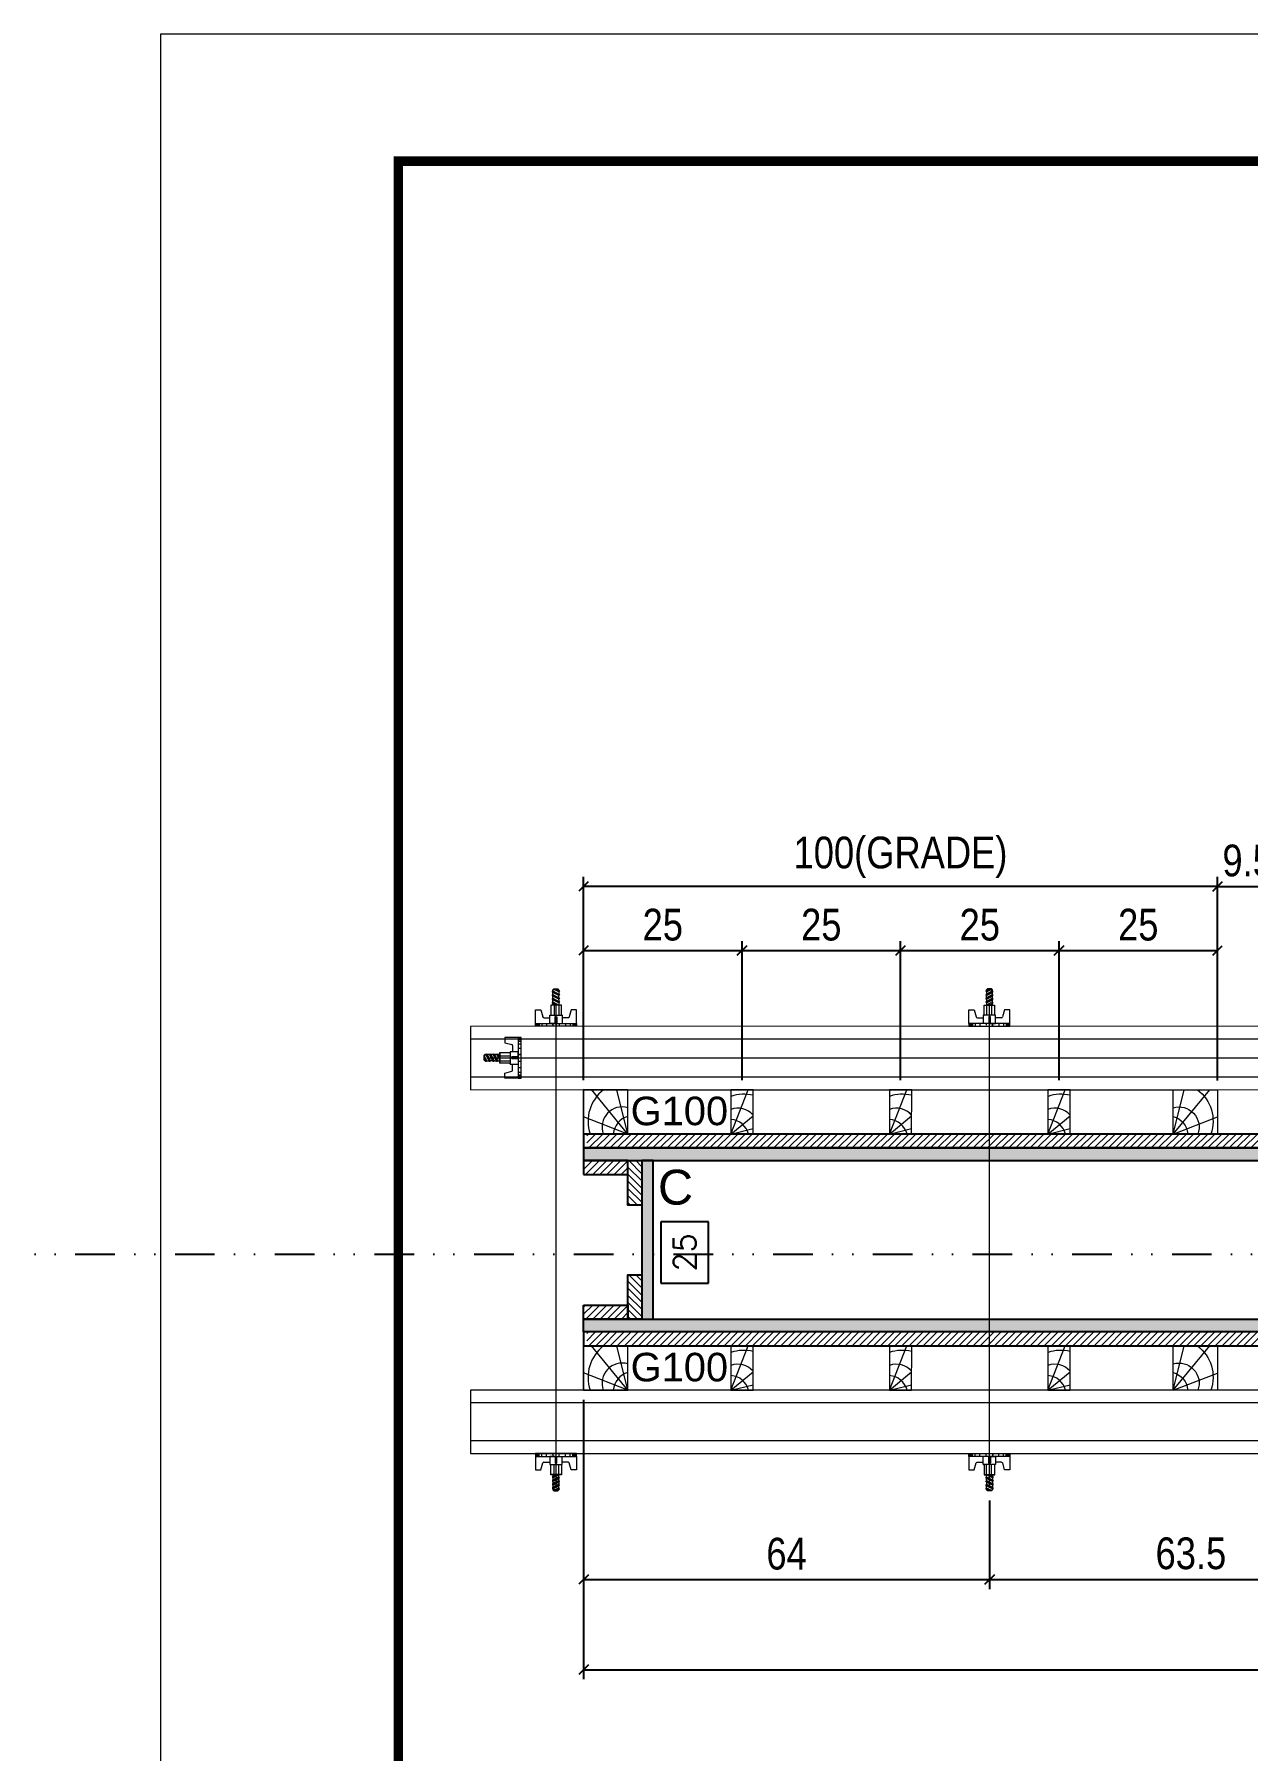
# Model space of a CAD drawing. Header units: millimetres. Extents: x 13777 to 27878, y -21631 to 6985.
# Drawn here: x 19142 to 19525, y 1849 to 2390 of the extents above; entities that cross this region are included whole.
import ezdxf
from ezdxf.enums import TextEntityAlignment as Align

# ---------------------------------------------------------------- set-up
doc = ezdxf.new("R2010")
doc.units = ezdxf.units.MM
doc.linetypes.add('DASHED', pattern=[0.75, 0.5, -0.25])
doc.linetypes.add('DIVIDE2', pattern=[0.625, 0.25, -0.125, 0, -0.125, 0, -0.125])
for name, color, linetype in [('CHAPA', 1, 'Continuous'), ('COTA', 241, 'Continuous'), ('Nível', 160, 'Continuous'), ('SARRAFO', 251, 'Continuous'), ('TEXTO_GERAL', 7, 'Continuous')]:
    doc.layers.add(name, color=color, linetype=linetype)
for name, color, linetype, lineweight in [('Folhas', 255, 'Continuous', 9), ('Hachura', 251, 'Continuous', 9), ('Madeira', 126, 'Continuous', 18), ('Perfil Metálico', 224, 'Continuous', 18), ('SARRAFO DE PRESSAO', 251, 'DASHED', 9)]:
    doc.layers.add(name, color=color, linetype=linetype, lineweight=lineweight)
doc.styles.add('ARIAL', font='arial.ttf')
doc.styles.add('COTA TECNICA 2X', font='techl___.ttf', dxfattribs={"height": 10})
doc.styles.add('ROMANS', font='romans.shx')
doc.styles.add('SANSSERIF', font='sas_____.pfb')
doc.dimstyles.new('SECAO PILAR', dxfattribs={"dimtxt": 10, "dimasz": 3, "dimexe": 3, "dimexo": 3, "dimgap": 3, "dimtad": 1, "dimdec": 1, "dimlfac": 0.5, "dimzin": 12, "dimdsep": 46, "dimtxsty": 'COTA TECNICA 2X', "dimblk1": 'OBLIQUE', "dimblk2": 'OBLIQUE', "dimsah": 1, "dimcen": 0.9, "dimclrd": 256, "dimclre": 256, "dimclrt": 256, "dimadec": 1, "dimazin": 3, "dimtfac": 1, "dimtdec": 1, "dimtmove": 0, "dimatfit": 3, "dimfxl": 1, "dimtolj": 1, "dimtzin": 12, "dimarcsym": 0})
doc.dimstyles.new('SECÇÃO 2', dxfattribs={"dimtxt": 7, "dimasz": 6, "dimexe": 0.18, "dimexo": 2, "dimgap": -4, "dimtad": 3, "dimdec": 1, "dimlfac": 0.5, "dimzin": 12, "dimdsep": 46, "dimtxsty": 'ROMANS', "dimblk": 'ARCHTICK', "dimcen": 0.09, "dimse1": 1, "dimse2": 1, "dimsd1": 1, "dimsd2": 1, "dimclrd": 180, "dimclre": 5, "dimclrt": 1, "dimadec": 0, "dimazin": 3, "dimtfac": 1, "dimtdec": 1, "dimtofl": 0, "dimtmove": 0, "dimatfit": 3, "dimldrblk": 'ARCHTICK', "dimfxl": 1, "dimtolj": 1, "dimtzin": 0, "dimarcsym": 0})

# ---------------------------------------------------------------- blocks, each defined once
blk = doc.blocks.new('9999999999')
at = {"layer": 'Folhas'}
blk.add_lwpolyline([(98138.98, 34190.21), (99623.98, 34190.21), (99623.98, 35240.21), (98138.98, 35240.21)], close=True, dxfattribs=at)
at = {"layer": 'Folhas', "color": 30, "const_width": 3}
blk.add_lwpolyline([(98213.98, 34230.21), (99583.98, 34230.21), (99583.98, 35200.21), (98213.98, 35200.21)], close=True, dxfattribs=at)
blk = doc.blocks.new('*D512')
at = {"layer": 'COTA', "color": 180, "lineweight": -2, "transparency": 16777216}
for p, q in [((19354.8, 2015.92), (19339.8, 2015.92)), ((19339.8, 2015.92), (19339.8, 1996.58)), ((19354.8, 1996.58), (19354.8, 2015.92)), ((19339.8, 1996.58), (19354.8, 1996.58))]:
    blk.add_line(p, q, dxfattribs=at)
at = {"layer": 'Defpoints', "color": 0, "transparency": 16777216}
for p in [(19354.71, 2035.17), (19354.71, 1985.17), (19358.8, 1985.17)]:
    blk.add_point(p, dxfattribs=at)
at = {"layer": 'COTA', "color": 1, "transparency": 16777216, "insert": (19347.3, 2006.25), "char_height": 7, "attachment_point": 5, "rotation": 90, "style": 'ROMANS'}
blk.add_mtext('\\A1;25', dxfattribs=at)
blk = doc.blocks.new('_ArchTick')
at = {"color": 0, "linetype": 'ByBlock', "const_width": 0.15}
blk.add_lwpolyline([(-0.5, -0.5), (0.5, 0.5)], dxfattribs=at)
blk = doc.blocks.new('*D513')
at = {"layer": 'COTA', "color": 180, "lineweight": -2, "transparency": 16777216}
for p, q in [((19706.94, 2004.17), (19670.94, 2004.17)), ((19670.94, 2004.17), (19670.94, 1989.17)), ((19706.94, 1989.17), (19706.94, 2004.17)), ((19670.94, 1989.17), (19706.94, 1989.17))]:
    blk.add_line(p, q, dxfattribs=at)
at = {"layer": 'Defpoints', "color": 0, "transparency": 16777216}
for p in [(19337.39, 1985.17), (19928.39, 1985.17), (19928.39, 1985.17)]:
    blk.add_point(p, dxfattribs=at)
at = {"layer": 'COTA', "color": 1, "transparency": 16777216, "insert": (19688.94, 1996.67), "char_height": 7, "attachment_point": 5, "style": 'ROMANS'}
blk.add_mtext('\\A1;295.5', dxfattribs=at)
blk = doc.blocks.new('_Oblique')
at = {"color": 0, "linetype": 'ByBlock', "lineweight": -2}
blk.add_line((-0.5, -0.5), (0.5, 0.5), dxfattribs=at)
blk = doc.blocks.new('*D514')
at = {"layer": 'COTA', "lineweight": -2, "transparency": 16777216}
for p, q in [((19315.39, 1959.78), (19315.39, 1871.61)), ((19950.39, 1959.82), (19950.39, 1871.61)), ((19315.39, 1874.61), (19950.39, 1874.61))]:
    blk.add_line(p, q, dxfattribs=at)
at = {"layer": 'Defpoints', "color": 0, "transparency": 16777216}
for p in [(19315.39, 1962.78), (19950.39, 1962.82), (19950.39, 1874.61)]:
    blk.add_point(p, dxfattribs=at)
at = {"layer": 'COTA', "lineweight": -2, "transparency": 16777216, "xscale": 3, "yscale": 3, "zscale": 3, "rotation": 180}
blk.add_blockref('_Oblique', (19315.39, 1874.61), dxfattribs=at)
at = {"layer": 'COTA', "lineweight": -2, "transparency": 16777216, "xscale": 3, "yscale": 3, "zscale": 3}
blk.add_blockref('_Oblique', (19950.39, 1874.61), dxfattribs=at)
at = {"layer": 'COTA', "transparency": 16777216, "insert": (19632.89, 1882.83), "char_height": 10, "attachment_point": 5, "style": 'COTA TECNICA 2X'}
blk.add_mtext('\\A1;317.5 - PAINEL', dxfattribs=at)
blk = doc.blocks.new('*D515')
at = {"layer": 'COTA', "lineweight": -2, "transparency": 16777216}
for p, q in [((19315.39, 1959.77), (19315.39, 1900.04)), ((19443.46, 1928), (19443.46, 1900.04)), ((19315.39, 1903.04), (19443.46, 1903.04))]:
    blk.add_line(p, q, dxfattribs=at)
at = {"layer": 'Defpoints', "color": 0, "transparency": 16777216}
for p in [(19315.39, 1962.77), (19443.46, 1931), (19443.46, 1903.04)]:
    blk.add_point(p, dxfattribs=at)
at = {"layer": 'COTA', "lineweight": -2, "transparency": 16777216, "xscale": 3, "yscale": 3, "zscale": 3, "rotation": 180}
blk.add_blockref('_Oblique', (19315.39, 1903.04), dxfattribs=at)
at = {"layer": 'COTA', "lineweight": -2, "transparency": 16777216, "xscale": 3, "yscale": 3, "zscale": 3}
blk.add_blockref('_Oblique', (19443.46, 1903.04), dxfattribs=at)
at = {"layer": 'COTA', "transparency": 16777216, "insert": (19379.42, 1911.14), "char_height": 10, "attachment_point": 5, "style": 'COTA TECNICA 2X'}
blk.add_mtext('\\A1;64', dxfattribs=at)
blk = doc.blocks.new('C')
at = {"layer": 'Hachura', "color": 0}
for p, q in [((0, 3.22), (0, -3.22)), ((0.45, 3.22), (0, 3.22)), ((0.46, 3.16), (0, 3.16)), ((0.46, 3.05), (0, 3.05)), ((0.46, 2.88), (0, 2.88)), ((0, 2.75), (0, -1.16)), ((0.45, -3.23), (0.45, 3.22)), ((0.45, 3.22), (2.58, 3.22)), ((2.58, 3.22), (2.58, 2.39)), ((0.46, 2.65), (0, 2.65)), ((0.46, 2.23), (0, 2.23)), ((0.46, 1.51), (0, 1.51)), ((0.39, 0.49), (0.17, 0.49)), ((1.74, 0.97), (0.45, 0.97)), ((1.45, 0.1), (0.45, 0.1)), ((1.35, 1.94), (1.35, 0.96)), ((2.58, 2.39), (1.47, 2.09)), ((1.74, -0.97), (1.74, 0.97)), ((1.74, 0.97), (1.74, 0.84)), ((1.74, 0.97), (1.74, 0.84)), ((1.74, 0.84), (3.35, 0.84)), ((3.35, 0.45), (1.74, 0.45)), ((3.32, 0.84), (3.32, -0.84)), ((3.35, 0.84), (3.35, -0.84)), ((3.68, 0.45), (3.35, 0.45)), ((3.84, -0.52), (3.35, 0.45)), ((3.35, 0.06), (3.67, -0.57)), ((3.68, 0.45), (4.16, -0.52)), ((3.72, 0.5), (4.25, -0.57)), ((4.37, -0.55), (3.83, 0.53)), ((4.15, 0.45), (3.93, 0.45)), ((4.42, -0.52), (3.93, 0.45)), ((4.15, 0.45), (4.26, 0.45)), ((4.26, 0.45), (4.74, -0.52)), ((4.3, 0.5), (4.83, -0.57)), ((4.95, -0.55), (4.41, 0.53)), ((4.51, 0.45), (4.84, 0.45)), ((5, -0.52), (4.51, 0.45)), ((4.84, 0.45), (5.32, -0.52)), ((4.88, 0.5), (5.41, -0.57)), ((5.53, -0.55), (4.99, 0.53)), ((5.58, -0.52), (5.09, 0.45)), ((5.42, 0.45), (5.09, 0.45)), ((5.58, -0.52), (5.09, 0.45)), ((5.42, 0.45), (5.74, -0.19)), ((5.46, 0.5), (5.74, -0.07)), ((5.74, 0.19), (5.57, 0.53)), ((5.74, 0.32), (5.68, 0.45)), ((5.68, 0.45), (5.74, 0.45)), ((5.74, 0.45), (5.9, 0.29)), ((5.74, 0.45), (5.74, -0.52)), ((5.9, -0.36), (5.9, 0.29)), ((0.45, 0), (0, 0)), ((0.46, -1.52), (0, -1.52)), ((0.46, -2.23), (0, -2.23)), ((0.46, -2.65), (0, -2.65)), ((0.08, -0.48), (0.29, -0.48)), ((0.29, -0.48), (0.4, -0.48)), ((0.45, 0), (0.45, -0.97)), ((0.45, -0.16), (1.45, -0.16)), ((0.45, -0.65), (0.45, -0.32)), ((0.45, -3.23), (0.45, -0.65)), ((0.45, -0.97), (1.74, -0.97)), ((1.35, -1.94), (1.35, -0.97)), ((2.58, -2.39), (1.47, -2.1)), ((3.35, -0.32), (1.74, -0.32)), ((3.35, -0.84), (1.74, -0.84)), ((2.58, -3.23), (2.58, -2.39)), ((3.35, -0.07), (3.58, -0.52)), ((3.35, -0.52), (3.58, -0.52)), ((3.84, -0.52), (4.16, -0.52)), ((4.42, -0.52), (4.74, -0.52)), ((4.63, -0.52), (4.74, -0.52)), ((5, -0.52), (5.32, -0.52)), ((5.58, -0.52), (5.74, -0.52)), ((5.74, -0.52), (5.9, -0.36)), ((5.74, -0.52), (5.74, -0.52)), ((0.46, -2.88), (0, -2.88)), ((0.46, -3.05), (0, -3.05)), ((0.46, -3.16), (0, -3.16)), ((0, -3.22), (2.57, -3.22))]:
    blk.add_line(p, q, dxfattribs=at)
for centre, radius, start, end in [((1.52, 1.94), 0.161, 104.7436, 180), ((1.44, -0.03), 0.129, 272.695, 87.305), ((3.81, 0.39), 0.143, 25.5688, 154.4312), ((4.39, 0.39), 0.143, 25.5688, 154.4312), ((4.97, 0.39), 0.143, 25.5688, 154.4312), ((5.55, 0.39), 0.143, 25.5688, 154.4312), ((0.17, -0.37), 0.174, 221.744, 317.8592), ((1.52, -1.94), 0.161, 180, 255.2564), ((3.71, -0.4), 0.174, 222.1408, 318.256), ((4.29, -0.4), 0.174, 222.1408, 318.256), ((4.87, -0.4), 0.174, 222.1408, 318.256), ((5.45, -0.4), 0.174, 222.1408, 318.256), ((5.61, -0.4), 0.174, 317.8592, 318.256)]:
    blk.add_arc(centre, radius, start, end, dxfattribs=at)
blk = doc.blocks.new('*D547')
at = {"layer": 'COTA', "lineweight": -2, "transparency": 16777216}
for p, q in [((19443.46, 1928), (19443.46, 1900.04)), ((19570.46, 1928), (19570.46, 1900.04)), ((19443.46, 1903.04), (19570.46, 1903.04))]:
    blk.add_line(p, q, dxfattribs=at)
at = {"layer": 'Defpoints', "color": 0, "transparency": 16777216}
for p in [(19443.46, 1931), (19570.46, 1931), (19570.46, 1903.04)]:
    blk.add_point(p, dxfattribs=at)
at = {"layer": 'COTA', "lineweight": -2, "transparency": 16777216, "xscale": 3, "yscale": 3, "zscale": 3, "rotation": 180}
blk.add_blockref('_Oblique', (19443.46, 1903.04), dxfattribs=at)
at = {"layer": 'COTA', "lineweight": -2, "transparency": 16777216, "xscale": 3, "yscale": 3, "zscale": 3}
blk.add_blockref('_Oblique', (19570.46, 1903.04), dxfattribs=at)
at = {"layer": 'COTA', "transparency": 16777216, "insert": (19506.96, 1911.26), "char_height": 10, "attachment_point": 5, "style": 'COTA TECNICA 2X'}
blk.add_mtext('\\A1;63.5', dxfattribs=at)
blk = doc.blocks.new('PONTALETE')
at = {"layer": 'Madeira'}
for q in [(2.71, 7), (7, 5.76), (7, 1.74)]:
    blk.add_line((0, 0), q, dxfattribs=at)
blk.add_lwpolyline([(0, 0), (7, 0), (7, 7), (0, 7)], close=True, dxfattribs=at)
for centre, radius, start, end in [((2.04, 0.06), 6.23, 37.2818, 109.0913), ((1.09, 0.9), 3.19, 343.603, 109.9847), ((-0.21, -0.78), 3.09, 14.6322, 86.0383)]:
    blk.add_arc(centre, radius, start, end, dxfattribs=at)
blk = doc.blocks.new('MEIO PONTALETE')
at = {"layer": 'Madeira'}
for q in [(2.71, 7), (3.5, 2.88), (3.5, 0.87)]:
    blk.add_line((0, 0), q, dxfattribs=at)
blk.add_lwpolyline([(0, 0), (3.5, 0), (3.5, 7), (0, 7)], close=True, dxfattribs=at)
for centre, radius, start, end in [((2.04, 0.06), 6.23, 76.4499, 109.0913), ((1.09, 0.9), 3.19, 40.9063, 109.9847), ((-0.21, -0.78), 3.09, 14.6322, 86.0383)]:
    blk.add_arc(centre, radius, start, end, dxfattribs=at)
blk = doc.blocks.new('*D517')
at = {"layer": 'COTA', "lineweight": -2, "transparency": 16777216}
for p, q in [((19315.37, 2060.52), (19315.37, 2104.45)), ((19315.37, 2101.45), (19365.37, 2101.45)), ((19365.37, 2060.51), (19365.37, 2104.45))]:
    blk.add_line(p, q, dxfattribs=at)
at = {"layer": 'Defpoints', "color": 0, "transparency": 16777216}
for p in [(19365.37, 2101.45), (19315.37, 2057.52), (19365.37, 2057.51)]:
    blk.add_point(p, dxfattribs=at)
at = {"layer": 'COTA', "lineweight": -2, "transparency": 16777216, "xscale": 3, "yscale": 3, "zscale": 3, "rotation": 180}
blk.add_blockref('_Oblique', (19315.37, 2101.45), dxfattribs=at)
at = {"layer": 'COTA', "lineweight": -2, "transparency": 16777216, "xscale": 3, "yscale": 3, "zscale": 3}
blk.add_blockref('_Oblique', (19365.37, 2101.45), dxfattribs=at)
at = {"layer": 'COTA', "transparency": 16777216, "insert": (19340.37, 2109.55), "char_height": 10, "attachment_point": 5, "style": 'COTA TECNICA 2X'}
blk.add_mtext('\\A1;25', dxfattribs=at)
blk = doc.blocks.new('*D518')
at = {"layer": 'COTA', "lineweight": -2, "transparency": 16777216}
for p, q in [((19315.37, 2060.52), (19315.37, 2124.64)), ((19515.36, 2060.49), (19515.36, 2124.64)), ((19515.36, 2121.64), (19315.37, 2121.64))]:
    blk.add_line(p, q, dxfattribs=at)
at = {"layer": 'Defpoints', "color": 0, "transparency": 16777216}
for p in [(19315.37, 2121.64), (19315.37, 2057.52), (19515.36, 2057.49)]:
    blk.add_point(p, dxfattribs=at)
at = {"layer": 'COTA', "lineweight": -2, "transparency": 16777216, "xscale": 3, "yscale": 3, "zscale": 3, "rotation": 180}
blk.add_blockref('_Oblique', (19315.37, 2121.64), dxfattribs=at)
at = {"layer": 'COTA', "lineweight": -2, "transparency": 16777216, "xscale": 3, "yscale": 3, "zscale": 3}
blk.add_blockref('_Oblique', (19515.36, 2121.64), dxfattribs=at)
at = {"layer": 'COTA', "transparency": 16777216, "insert": (19415.36, 2130.86), "char_height": 10, "attachment_point": 5, "style": 'COTA TECNICA 2X'}
blk.add_mtext('\\A1;100(GRADE)', dxfattribs=at)
blk = doc.blocks.new('*D519')
at = {"layer": 'COTA', "lineweight": -2, "transparency": 16777216}
for p, q in [((19365.37, 2060.51), (19365.37, 2104.45)), ((19365.37, 2101.45), (19415.37, 2101.45)), ((19415.37, 2060.51), (19415.37, 2104.45))]:
    blk.add_line(p, q, dxfattribs=at)
at = {"layer": 'Defpoints', "color": 0, "transparency": 16777216}
for p in [(19415.37, 2101.45), (19365.37, 2057.51), (19415.37, 2057.51)]:
    blk.add_point(p, dxfattribs=at)
at = {"layer": 'COTA', "lineweight": -2, "transparency": 16777216, "xscale": 3, "yscale": 3, "zscale": 3, "rotation": 180}
blk.add_blockref('_Oblique', (19365.37, 2101.45), dxfattribs=at)
at = {"layer": 'COTA', "lineweight": -2, "transparency": 16777216, "xscale": 3, "yscale": 3, "zscale": 3}
blk.add_blockref('_Oblique', (19415.37, 2101.45), dxfattribs=at)
at = {"layer": 'COTA', "transparency": 16777216, "insert": (19390.37, 2109.55), "char_height": 10, "attachment_point": 5, "style": 'COTA TECNICA 2X'}
blk.add_mtext('\\A1;25', dxfattribs=at)
blk = doc.blocks.new('*D520')
at = {"layer": 'COTA', "lineweight": -2, "transparency": 16777216}
for p, q in [((19415.37, 2060.51), (19415.37, 2104.45)), ((19415.37, 2101.45), (19465.37, 2101.45)), ((19465.37, 2060.51), (19465.37, 2104.45))]:
    blk.add_line(p, q, dxfattribs=at)
at = {"layer": 'Defpoints', "color": 0, "transparency": 16777216}
for p in [(19465.37, 2101.45), (19415.37, 2057.51), (19465.37, 2057.51)]:
    blk.add_point(p, dxfattribs=at)
at = {"layer": 'COTA', "lineweight": -2, "transparency": 16777216, "xscale": 3, "yscale": 3, "zscale": 3, "rotation": 180}
blk.add_blockref('_Oblique', (19415.37, 2101.45), dxfattribs=at)
at = {"layer": 'COTA', "lineweight": -2, "transparency": 16777216, "xscale": 3, "yscale": 3, "zscale": 3}
blk.add_blockref('_Oblique', (19465.37, 2101.45), dxfattribs=at)
at = {"layer": 'COTA', "transparency": 16777216, "insert": (19440.37, 2109.55), "char_height": 10, "attachment_point": 5, "style": 'COTA TECNICA 2X'}
blk.add_mtext('\\A1;25', dxfattribs=at)
blk = doc.blocks.new('*D521')
at = {"layer": 'COTA', "lineweight": -2, "transparency": 16777216}
for p, q in [((19465.37, 2060.51), (19465.37, 2104.45)), ((19465.37, 2101.45), (19515.36, 2101.45)), ((19515.36, 2060.51), (19515.36, 2104.45))]:
    blk.add_line(p, q, dxfattribs=at)
at = {"layer": 'Defpoints', "color": 0, "transparency": 16777216}
for p in [(19515.36, 2101.45), (19465.37, 2057.51), (19515.36, 2057.51)]:
    blk.add_point(p, dxfattribs=at)
at = {"layer": 'COTA', "lineweight": -2, "transparency": 16777216, "xscale": 3, "yscale": 3, "zscale": 3, "rotation": 180}
blk.add_blockref('_Oblique', (19465.37, 2101.45), dxfattribs=at)
at = {"layer": 'COTA', "lineweight": -2, "transparency": 16777216, "xscale": 3, "yscale": 3, "zscale": 3}
blk.add_blockref('_Oblique', (19515.36, 2101.45), dxfattribs=at)
at = {"layer": 'COTA', "transparency": 16777216, "insert": (19490.36, 2109.55), "char_height": 10, "attachment_point": 5, "style": 'COTA TECNICA 2X'}
blk.add_mtext('\\A1;25', dxfattribs=at)
blk = doc.blocks.new('*D522')
at = {"layer": 'COTA', "lineweight": -2, "transparency": 16777216}
for p, q in [((19515.36, 2060.47), (19515.36, 2124.64)), ((19534.39, 2060.57), (19534.39, 2124.64)), ((19515.36, 2121.64), (19534.39, 2121.64))]:
    blk.add_line(p, q, dxfattribs=at)
at = {"layer": 'Defpoints', "color": 0, "transparency": 16777216}
for p in [(19534.39, 2121.64), (19515.36, 2057.47), (19534.39, 2057.57)]:
    blk.add_point(p, dxfattribs=at)
at = {"layer": 'COTA', "lineweight": -2, "transparency": 16777216, "xscale": 3, "yscale": 3, "zscale": 3, "rotation": 180}
blk.add_blockref('_Oblique', (19515.36, 2121.64), dxfattribs=at)
at = {"layer": 'COTA', "lineweight": -2, "transparency": 16777216, "xscale": 3, "yscale": 3, "zscale": 3}
blk.add_blockref('_Oblique', (19534.39, 2121.64), dxfattribs=at)
at = {"layer": 'COTA', "transparency": 16777216, "insert": (19524.88, 2129.78), "char_height": 10, "attachment_point": 5, "style": 'COTA TECNICA 2X'}
blk.add_mtext('\\A1;9.5', dxfattribs=at)

msp = doc.modelspace()

# ---------------------------------------------------------------- hatches: boundary and pattern name
at = {"layer": 'Hachura'}
h = msp.add_hatch(dxfattribs=at)
h.set_pattern_fill('ANSI31', color=256, scale=0.5, angle=180, style=0)
h.set_pattern_definition([(225, (10192.4358, -20885.8333), (1.12253202, -1.12253202), [])])
h.paths.add_polyline_path([(19952.37, 2043.57), (19952.39, 2039.17), (19316.39, 2039.17), (19316.39, 2043.57)])
h = msp.add_hatch(color=256, dxfattribs=at)
h.dxf.hatch_style = 1
h.paths.add_polyline_path([(19950.39, 2035.17), (19950.39, 2039.17), (19315.39, 2039.17), (19315.39, 2035.17)])
h = msp.add_hatch(dxfattribs=at)
h.set_pattern_fill('ANSI31', color=256, scale=0.5, angle=180, style=0)
h.set_pattern_definition([(225, (10191.4358, -20894.2333), (1.12253202, -1.12253202), [])])
h.paths.add_polyline_path([(19329.39, 2035.17), (19329.39, 2030.77), (19315.39, 2030.77), (19315.39, 2035.17)])
h = msp.add_hatch(dxfattribs=at)
h.set_pattern_fill('ANSI31', color=256, scale=0.5, angle=270, style=0)
h.set_pattern_definition([(315, (42832.7958, -7467.777), (1.12253202, 1.12253202), [])])
h.paths.add_polyline_path([(19329.39, 2021.17), (19333.79, 2021.17), (19333.79, 2035.17), (19329.39, 2035.17)])
h = msp.add_hatch(color=256, dxfattribs=at)
h.dxf.hatch_style = 1
h.paths.add_polyline_path([(19333.79, 1985.17), (19337.39, 1985.17), (19337.39, 2035.17), (19333.79, 2035.17)])
h = msp.add_hatch(dxfattribs=at)
h.set_pattern_fill('ANSI31', color=256, scale=0.5, angle=270, style=0)
h.set_pattern_definition([(315, (42832.7958, -7503.777), (1.12253202, 1.12253202), [])])
h.paths.add_polyline_path([(19329.39, 1985.17), (19333.79, 1985.17), (19333.79, 1999.17), (19329.39, 1999.17)])
h = msp.add_hatch(dxfattribs=at)
h.set_pattern_fill('ANSI31', color=256, scale=0.5, angle=180, style=0)
h.set_pattern_definition([(225, (10191.4358, -20906.2333), (1.12253202, -1.12253202), [])])
h.paths.add_polyline_path([(19329.39, 1985.17), (19329.39, 1989.57), (19315.39, 1989.57), (19315.39, 1985.17)])
h = msp.add_hatch(color=256, dxfattribs=at)
h.dxf.hatch_style = 1
h.paths.add_polyline_path([(19950.39, 1985.17), (19950.39, 1981.17), (19315.39, 1981.17), (19315.39, 1985.17)])
h = msp.add_hatch(dxfattribs=at)
h.set_pattern_fill('ANSI31', color=256, scale=0.5, angle=180, style=0)
h.set_pattern_definition([(225, (10192.4358, -20948.2333), (1.12253202, -1.12253202), [])])
h.paths.add_polyline_path([(19952.37, 1981.17), (19952.39, 1976.77), (19316.39, 1976.77), (19316.39, 1981.17)])

# ---------------------------------------------------------------- linework, layer by layer
at = {"layer": 'CHAPA'}
for points in [[(19950.39, 2035.17), (19950.39, 2039.17), (19315.39, 2039.17), (19315.39, 2035.17)], [(19333.79, 1985.17), (19337.39, 1985.17), (19337.39, 2035.17), (19333.79, 2035.17)], [(19950.39, 1985.17), (19950.39, 1981.17), (19315.39, 1981.17), (19315.39, 1985.17)]]:
    msp.add_lwpolyline(points, close=True, dxfattribs=at)
at = {"layer": 'Hachura'}
for p, q in [((19306.7, 1932), (19306.7, 2084.55)), ((19443.39, 1932), (19443.39, 2084.55)), ((19284.9, 2067.58), (19977.42, 2067.6))]:
    msp.add_line(p, q, dxfattribs=at)
at = {"layer": 'Madeira'}
for points in [[(19315.37, 2043.55), (19315.39, 2057.55), (19515.38, 2057.55), (19515.37, 2043.55)], [(19315.37, 1962.77), (19315.39, 1976.77), (19515.38, 1976.76), (19515.37, 1962.76)]]:
    msp.add_lwpolyline(points, close=True, dxfattribs=at)
at = {"layer": 'Nível', "color": 4, "linetype": 'DIVIDE2', "ltscale": 50}
msp.add_line((13777.11, 2005.71), (21531.15, 2005.71), dxfattribs=at)
at = {"layer": 'Perfil Metálico'}
for p, q in [((19986.11, 2073.52), (19279.67, 2073.52)), ((19986.11, 2061.52), (19279.67, 2061.52)), ((19986.11, 1958.77), (19279.67, 1958.77)), ((19986.11, 1946.77), (19279.67, 1946.77))]:
    msp.add_line(p, q, dxfattribs=at)
for points in [[(19986.11, 2057.58), (19986.11, 2077.58), (19279.67, 2077.52), (19279.67, 2057.52)], [(19279.67, 1962.77), (19279.67, 1942.77), (19986.11, 1942.83), (19986.11, 1962.83)]]:
    msp.add_lwpolyline(points, close=True, dxfattribs=at)
at = {"layer": 'SARRAFO'}
for points in [[(19315.39, 2039.17), (19950.39, 2039.17), (19950.37, 2043.57), (19315.39, 2043.57)], [(19315.39, 2039.17), (19950.39, 2039.17), (19950.37, 2043.57), (19315.39, 2043.57)], [(19315.39, 2030.77), (19329.39, 2030.77), (19329.39, 2035.17), (19315.39, 2035.17)], [(19315.39, 2030.77), (19329.39, 2030.77), (19329.39, 2035.17), (19315.39, 2035.17)], [(19333.79, 2035.17), (19333.79, 2021.17), (19329.39, 2021.17), (19329.39, 2035.17)], [(19333.79, 2035.17), (19333.79, 2021.17), (19329.39, 2021.17), (19329.39, 2035.17)], [(19333.79, 1999.17), (19333.79, 1985.17), (19329.39, 1985.17), (19329.39, 1999.17)], [(19333.79, 1999.17), (19333.79, 1985.17), (19329.39, 1985.17), (19329.39, 1999.17)], [(19315.39, 1989.57), (19329.39, 1989.57), (19329.39, 1985.17), (19315.39, 1985.17)], [(19315.39, 1989.57), (19329.39, 1989.57), (19329.39, 1985.17), (19315.39, 1985.17)], [(19315.39, 1976.77), (19950.39, 1976.77), (19950.37, 1981.17), (19315.39, 1981.17)], [(19315.39, 1976.77), (19950.39, 1976.77), (19950.37, 1981.17), (19315.39, 1981.17)]]:
    msp.add_lwpolyline(points, close=True, dxfattribs=at)

# ---------------------------------------------------------------- block references
at = {"layer": 'Hachura', "linetype": 'Continuous', "yscale": 2, "zscale": 2}
for p, xscale, rotation in [((19306.71, 2077.55), -2, 270), ((19443.38, 2077.55), 2, 90.00000000000001), ((19295.7, 2067.58), 2, 180), ((19306.7, 1942.8), 2, 270), ((19443.39, 1942.8), -2, 90)]:
    msp.add_blockref('C', p, dxfattribs=dict(at, xscale=xscale, rotation=rotation))
at = {"layer": 'Madeira'}
for name, p, xscale, yscale, zscale, rotation in [('PONTALETE', (19329.37, 2043.55), 2, 2, 2, 89.93708930310329), ('MEIO PONTALETE', (19361.87, 2043.55), 1.999999997962732, 1.999999997962732, 1.999999997962732, 359.9370893031033), ('MEIO PONTALETE', (19411.87, 2043.55), 1.999999997962732, 1.999999997962732, 1.999999997962732, 359.9370893031033), ('MEIO PONTALETE', (19461.87, 2043.55), 1.999999997962732, 1.999999997962732, 1.999999997962732, 359.9370893031033), ('PONTALETE', (19501.37, 2043.56), -2, 2, 2, 269.9370893031033), ('PONTALETE', (19329.37, 1962.76), 2, 2, 2, 89.93708930310329), ('MEIO PONTALETE', (19361.87, 1962.77), 1.999999997962732, 1.999999997962732, 1.999999997962732, 359.9370893031033), ('MEIO PONTALETE', (19411.87, 1962.77), 1.999999997962732, 1.999999997962732, 1.999999997962732, 359.9370893031033), ('MEIO PONTALETE', (19461.87, 1962.77), 1.999999997962732, 1.999999997962732, 1.999999997962732, 359.9370893031033), ('PONTALETE', (19501.37, 1962.78), -2, 2, 2, 269.9370893031033)]:
    msp.add_blockref(name, p, dxfattribs=dict(at, xscale=xscale, yscale=yscale, zscale=zscale, rotation=rotation))
at = {"layer": 'SARRAFO DE PRESSAO', "color": 6, "linetype": 'ByBlock'}
msp.add_blockref('9999999999', (-78957.01, -32849.78), dxfattribs=at)

# ---------------------------------------------------------------- texts
at = {"layer": 'TEXTO_GERAL', "color": 0, "linetype": 'Continuous', "style": 'SANSSERIF'}
for p in [(19330.23, 2050.85), (19330.23, 1970.06)]:
    msp.add_text('G100', height=9, dxfattribs=at).set_placement(p, align=Align.MIDDLE_LEFT)
at = {"layer": 'TEXTO_GERAL', "style": 'ARIAL'}
msp.add_text('C', height=11, dxfattribs=at).set_placement((19344.4, 2026.8), align=Align.MIDDLE_CENTER)

# ---------------------------------------------------------------- dimensions: what is measured, and where the dimension line sits
at = {"layer": 'COTA'}
for base, p1, p2, text, picture, middle in [((19315.37, 2121.64), (19515.36, 2057.49), (19315.37, 2057.52), '<>(GRADE)', '*D518', (19415.36, 2130.86)), ((19950.39, 1874.61), (19315.39, 1962.78), (19950.39, 1962.82), '<> - PAINEL', '*D514', (19632.89, 1882.83))]:
    dim = msp.add_linear_dim(base=base, p1=p1, p2=p2, text=text, dimstyle='SECAO PILAR', dxfattribs=at)
    dim.commit()
    dim.dimension.update_dxf_attribs({"geometry": picture, "text_midpoint": middle})
for base, p1, p2, dimstyle, picture, middle in [((19534.39, 2121.64), (19515.36, 2057.47), (19534.39, 2057.57), 'SECAO PILAR', '*D522', (19524.88, 2121.64)), ((19928.39, 1985.17), (19337.39, 1985.17), (19928.39, 1985.17), 'SECÇÃO 2', '*D513', (19688.94, 1985.17))]:
    dim = msp.add_linear_dim(base=base, p1=p1, p2=p2, dimstyle=dimstyle, dxfattribs=at)
    dim.commit()
    dim.dimension.update_dxf_attribs({"geometry": picture, "text_midpoint": middle, "dimtype": 160})
for base, p1, p2, picture, middle in [((19365.37, 2101.45), (19315.37, 2057.52), (19365.37, 2057.51), '*D517', (19340.37, 2109.55)), ((19415.37, 2101.45), (19365.37, 2057.51), (19415.37, 2057.51), '*D519', (19390.37, 2109.55)), ((19465.37, 2101.45), (19415.37, 2057.51), (19465.37, 2057.51), '*D520', (19440.37, 2109.55)), ((19515.36, 2101.45), (19465.37, 2057.51), (19515.36, 2057.51), '*D521', (19490.36, 2109.55)), ((19443.46, 1903.04), (19315.39, 1962.77), (19443.46, 1931), '*D515', (19379.42, 1911.14)), ((19570.46, 1903.04), (19443.46, 1931), (19570.46, 1931), '*D547', (19506.96, 1911.26))]:
    dim = msp.add_linear_dim(base=base, p1=p1, p2=p2, dimstyle='SECAO PILAR', dxfattribs=at)
    dim.commit()
    dim.dimension.update_dxf_attribs({"geometry": picture, "text_midpoint": middle})
dim = msp.add_linear_dim(base=(19358.8, 1985.17), p1=(19354.71, 2035.17), p2=(19354.71, 1985.17), angle=270, dimstyle='SECÇÃO 2', dxfattribs=at)
dim.commit()
dim.dimension.update_dxf_attribs({"geometry": '*D512', "text_midpoint": (19358.8, 2006.25), "dimtype": 160})

doc.saveas('drawing.dxf')
